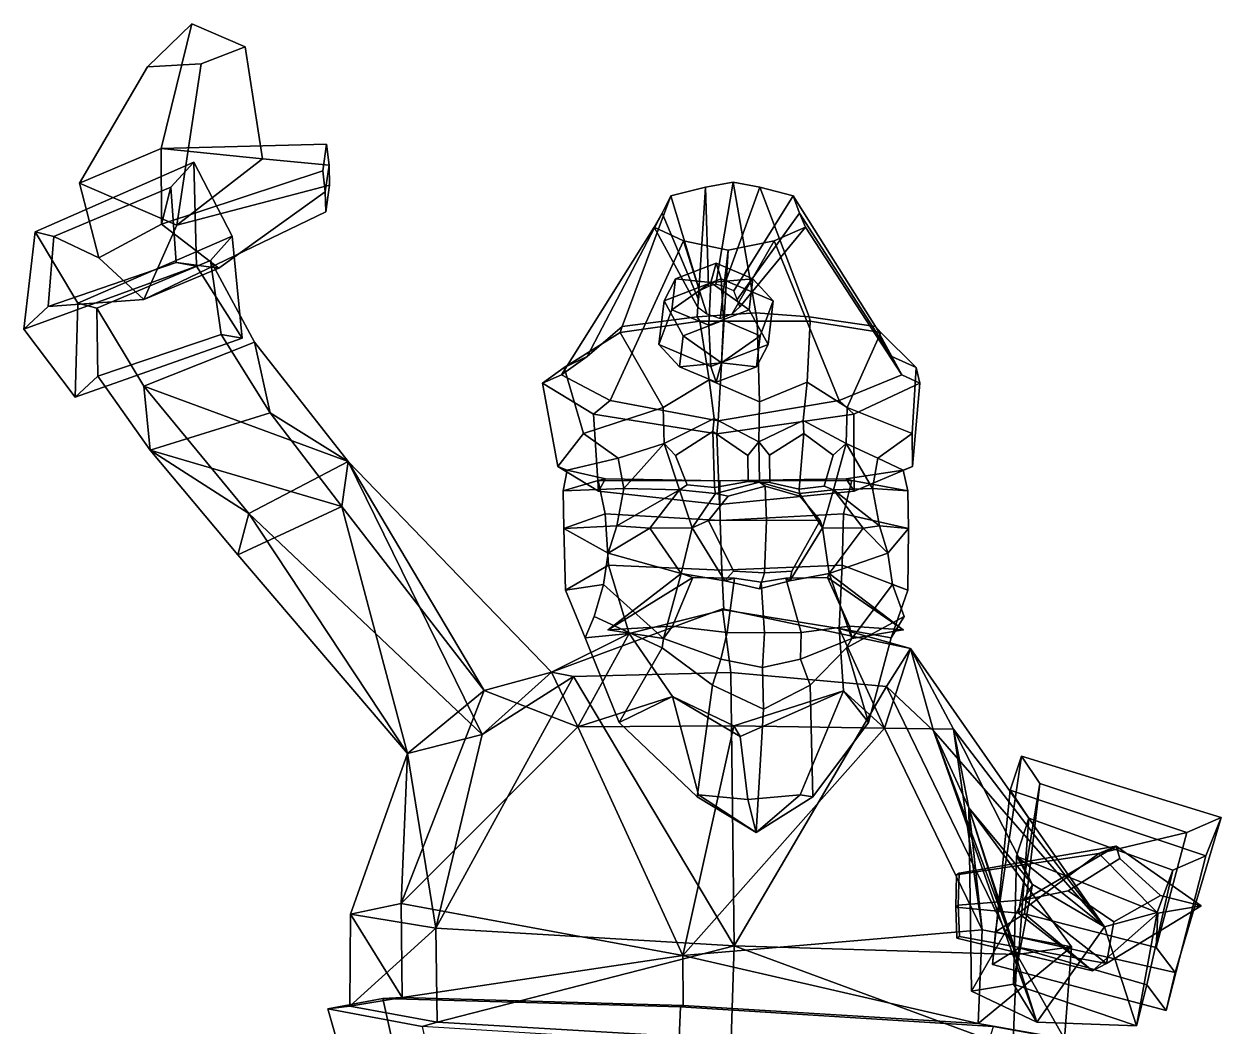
# Model space of a CAD drawing. Extents: x -248 to 171, y -157 to 372.
# Drawn here: x -248 to 170.8, y 21.9 to 372.4 of the extents above; entities that cross this region are included whole.
import ezdxf

# ---------------------------------------------------------------- set-up
doc = ezdxf.new("R2010")
doc.units = 0

msp = doc.modelspace()

# ---------------------------------------------------------------- linework, layer by layer
for p in [(-43.627945, 160.445251, 102.558182), (59.58078, 160.445251, 89.700333)]:
    msp.add_point(p)
for points in [[(-204.73555, 357.353241, 104.218941), (-189.294373, 372.354248, 100.741158), (-199.950897, 328.821533, 48.185184), (-228.523682, 316.669342, 67.036842)], [(-185.970566, 358.460968, 118.14547), (-170.656921, 364.397156, 107.925957), (-189.294373, 372.354248, 100.741158), (-204.73555, 357.353241, 104.218941)], [(-170.656921, 364.397156, 107.925957), (-164.534897, 325.145966, 70.205498), (-199.950897, 328.821533, 48.185184), (-189.294373, 372.354248, 100.741158)], [(-185.970566, 358.460968, 118.14547), (-194.56218, 302.001587, 79.4506), (-164.534897, 325.145966, 70.205498), (-170.656921, 364.397156, 107.925957)], [(-185.970566, 358.460968, 118.14547), (-204.73555, 357.353241, 104.218941), (-228.523682, 316.669342, 67.036842), (-194.56218, 302.001587, 79.4506)], [(-228.523682, 316.669342, 67.036842), (-199.950897, 328.821533, 48.185184), (-199.923737, 302.374084, 24.114365), (-221.786011, 290.536804, 33.451717)], [(-142.128525, 330.26178, 61.031433), (-143.401443, 320.984955, 52.099331), (-199.923737, 302.374084, 24.114365), (-199.950897, 328.821533, 48.185184)], [(-141.248901, 322.969055, 69.710846), (-142.128525, 330.26178, 61.031433), (-199.950897, 328.821533, 48.185184), (-164.534897, 325.145966, 70.205498)], [(-141.248901, 322.969055, 69.710846), (-142.647369, 313.684967, 60.77774), (-143.401443, 320.984955, 52.099331), (-142.128525, 330.26178, 61.031433)], [(-244.066788, 299.637207, 1.768882), (-188.571045, 324.062897, 15.478699), (-175.12912, 298.11264, 1.501484), (-229.085022, 274.672058, -14.020477)], [(-244.066788, 299.637207, 1.768882), (-237.573471, 298.027679, 10.988153), (-196.63829, 315.238159, 21.985247), (-188.571045, 324.062897, 15.478699)], [(-187.568115, 287.616852, 78.694176), (-188.571045, 324.062897, 15.478699), (-196.63829, 315.238159, 21.985247), (-194.771454, 288.921356, 69.264885)], [(-141.152649, 316.003571, 78.202805), (-141.248901, 322.969055, 69.710846), (-164.534897, 325.145966, 70.205498), (-194.56218, 302.001587, 79.4506)], [(-171.663254, 262.455292, 64.161652), (-175.12912, 298.11264, 1.501484), (-188.571045, 324.062897, 15.478699), (-187.568115, 287.616852, 78.694176)], [(-141.152649, 316.003571, 78.202805), (-142.440842, 306.698883, 69.244431), (-142.647369, 313.684967, 60.77774), (-141.248901, 322.969055, 69.710846)], [(-142.647369, 313.684967, 60.77774), (-179.861862, 286.906189, 43.371708), (-199.923737, 302.374084, 24.114365), (-143.401443, 320.984955, 52.099331)], [(-221.786011, 290.536804, 33.451717), (-199.923737, 302.374084, 24.114365), (-196.63829, 315.238159, 21.985247), (-237.573471, 298.027679, 10.988153)], [(-194.56218, 302.001587, 79.4506), (-228.523682, 316.669342, 67.036842), (-221.786011, 290.536804, 33.451717), (-206.004242, 276.008728, 51.280594)], [(-141.152649, 316.003571, 78.202805), (-194.56218, 302.001587, 79.4506), (-206.004242, 276.008728, 51.280594), (-142.440842, 306.698883, 69.244431)], [(-179.861862, 286.906189, 43.371708), (-194.771454, 288.921356, 69.264885), (-196.63829, 315.238159, 21.985247), (-199.923737, 302.374084, 24.114365)], [(-38.753197, 266.50766, 85.461052), (-12.536585, 269.91687, 94.805397), (-9.639016, 315.245667, 36.092365), (-21.690586, 312.295532, 35.859695)], [(-8.550726, 280.535522, -10.817998), (-11.672257, 279.038422, -8.85307), (-21.690586, 312.295532, 35.859695), (-9.639016, 315.245667, 36.092365)], [(8.003612, 271.273529, 99.613228), (0.037795, 316.967377, 35.898819), (-9.639016, 315.245667, 36.092365), (-12.536585, 269.91687, 94.805397)], [(-5.988816, 281.40921, -12.056941), (-8.550726, 280.535522, -10.817998), (-9.639016, 315.245667, 36.092365), (0.037795, 316.967377, 35.898819)], [(-5.988816, 281.40921, -12.056941), (0.037795, 316.967377, 35.898819), (9.466308, 315.245667, 33.712208), (-3.201236, 280.535522, -11.484441)], [(-3.201236, 280.535522, -11.484441), (9.466308, 315.245667, 33.712208), (21.092417, 312.295532, 30.529753), (0.306984, 279.038422, -10.345452)], [(8.003612, 271.273529, 99.613228), (26.736343, 269.91687, 89.912735), (9.466308, 315.245667, 33.712208), (0.037795, 316.967377, 35.898819)], [(49.85894, 266.50766, 74.421661), (21.092417, 312.295532, 30.529753), (9.466308, 315.245667, 33.712208), (26.736343, 269.91687, 89.912735)], [(-142.440842, 306.698883, 69.244431), (-206.004242, 276.008728, 51.280594), (-179.861862, 286.906189, 43.371708), (-142.647369, 313.684967, 60.77774)], [(-50.970192, 256.073761, 60.524845), (-38.753197, 266.50766, 85.461052), (-21.690586, 312.295532, 35.859695), (-24.786819, 306.219208, 32.67384)], [(-11.672257, 279.038422, -8.85307), (-12.018293, 275.954956, -5.563813), (-24.786819, 306.219208, 32.67384), (-21.690586, 312.295532, 35.859695)], [(0.306984, 279.038422, -10.345452), (21.092417, 312.295532, 30.529753), (23.31234, 306.219208, 26.681604), (1.449471, 275.954956, -7.241635)], [(55.584305, 256.073761, 47.250175), (23.31234, 306.219208, 26.681604), (21.092417, 312.295532, 30.529753), (49.85894, 266.50766, 74.421661)], [(-59.947384, 249.610565, 39.183033), (-50.970192, 256.073761, 60.524845), (-24.786819, 306.219208, 32.67384), (-27.573797, 301.31781, 30.140049)], [(-12.018293, 275.954956, -5.563813), (-12.37846, 273.467682, -2.90046), (-27.573797, 301.31781, 30.140049), (-24.786819, 306.219208, 32.67384)], [(1.449471, 275.954956, -7.241635), (23.31234, 306.219208, 26.681604), (25.392458, 301.31781, 23.541466), (2.452092, 273.467682, -4.74806)], [(59.050797, 249.610565, 24.358116), (25.392458, 301.31781, 23.541466), (23.31234, 306.219208, 26.681604), (55.584305, 256.073761, 47.250175)], [(-230.059464, 241.831543, 39.487709), (-247.983871, 265.569672, 56.306511), (-244.066788, 299.637207, 1.768882), (-229.085022, 274.672058, -14.020477)], [(-247.983871, 265.569672, 56.306511), (-239.486847, 273.492859, 51.729378), (-237.573471, 298.027679, 10.988153), (-244.066788, 299.637207, 1.768882)], [(-206.004242, 276.008728, 51.280594), (-221.786011, 290.536804, 33.451717), (-237.573471, 298.027679, 10.988153), (-239.486847, 273.492859, 51.729378)], [(-229.085022, 274.672058, -14.020477), (-175.12912, 298.11264, 1.501484), (-182.781235, 289.679779, 7.776428), (-222.520981, 273.012329, -4.646526)], [(-171.663254, 262.455292, 64.161652), (-179.019653, 263.757233, 54.582359), (-182.781235, 289.679779, 7.776428), (-175.12912, 298.11264, 1.501484)], [(-42.94482, 240.718079, 17.215256), (-59.947384, 249.610565, 39.183033), (-27.573797, 301.31781, 30.140049), (-17.283842, 296.52655, 26.041883)], [(-12.37846, 273.467682, -2.90046), (-9.086527, 271.036346, -0.750926), (-17.283842, 296.52655, 26.041883), (-27.573797, 301.31781, 30.140049)], [(2.452092, 273.467682, -4.74806), (25.392458, 301.31781, 23.541466), (14.411516, 296.52655, 22.093248), (-0.211826, 271.036346, -1.856542)], [(37.178047, 240.718048, 7.233465), (14.411516, 296.52655, 22.093248), (25.392458, 301.31781, 23.541466), (59.050797, 249.610565, 24.358116)], [(-5.12761, 233.569946, -5.789823), (-42.94482, 240.718079, 17.215256), (-17.283842, 296.52655, 26.041883), (-1.668917, 293.298737, 22.199282)], [(-9.086527, 271.036346, -0.750926), (-4.437634, 269.398346, 0.394302), (-1.668917, 293.298737, 22.199282), (-17.283842, 296.52655, 26.041883)], [(-5.12761, 233.569946, -5.789823), (-1.668917, 293.298737, 22.199282), (14.411516, 296.52655, 22.093248), (37.178047, 240.718048, 7.233465)], [(-0.211826, 271.036346, -1.856542), (14.411516, 296.52655, 22.093248), (-1.668917, 293.298737, 22.199282), (-4.437634, 269.398346, 0.394302)], [(-222.520981, 273.012329, -4.646526), (-182.781235, 289.679779, 7.776428), (-167.298584, 261.122955, -8.099341), (-206.105011, 245.730957, -21.697428)], [(-167.298584, 261.122955, -8.099341), (-182.781235, 289.679779, 7.776428), (-179.019653, 263.757233, 54.582359), (-161.841019, 236.313599, 38.569862)], [(-247.983871, 265.569672, 56.306511), (-187.568115, 287.616852, 78.694176), (-194.771454, 288.921356, 69.264885), (-239.486847, 273.492859, 51.729378)], [(-230.059464, 241.831543, 39.487709), (-171.663254, 262.455292, 64.161652), (-187.568115, 287.616852, 78.694176), (-247.983871, 265.569672, 56.306511)], [(-206.004242, 276.008728, 51.280594), (-239.486847, 273.492859, 51.729378), (-194.771454, 288.921356, 69.264885), (-179.861862, 286.906189, 43.371708)], [(-4.071991, 283.214386, 3.24848), (-5.89822, 288.687225, -11.410515), (-20.037205, 283.267487, -14.821111), (-24.067554, 275.549744, -1.574817)], [(-5.89822, 288.687225, -11.410515), (-7.705925, 281.974426, -25.920824), (-20.037205, 283.267487, -14.821111)], [(-5.89822, 288.687225, -11.410515), (6.971819, 283.267487, -18.185911), (-7.705925, 281.974426, -25.920824)], [(-4.071991, 283.214386, 3.24848), (14.128965, 275.549744, -6.333361), (6.971819, 283.267487, -18.185911), (-5.89822, 288.687225, -11.410515)], [(-24.067554, 275.549744, -1.574817), (-20.037205, 283.267487, -14.821111), (-21.306185, 272.428009, -25.007099), (-25.862169, 260.220337, -15.980035)], [(-4.071991, 283.214386, 3.24848), (-24.067554, 275.549744, -1.574817), (-17.436003, 263.342102, 6.058545), (-3.297016, 268.761871, 9.46914)], [(-20.037205, 283.267487, -14.821111), (-7.705925, 281.974426, -25.920824), (-21.306185, 272.428009, -25.007099)], [(-7.705925, 281.974426, -25.920824), (-8.436182, 267.008209, -31.782534), (-21.306185, 272.428009, -25.007099)], [(-7.705925, 281.974426, -25.920824), (5.702841, 272.428009, -28.371901), (-8.436182, 267.008209, -31.782534)], [(6.971819, 283.267487, -18.185911), (5.702841, 272.428009, -28.371901), (-7.705925, 281.974426, -25.920824)], [(-4.071991, 283.214386, 3.24848), (-3.297016, 268.761871, 9.46914), (9.573021, 263.342102, 2.693743), (14.128965, 275.549744, -6.333361)], [(14.128965, 275.549744, -6.333361), (12.334352, 260.220337, -20.738579), (5.702841, 272.428009, -28.371901), (6.971819, 283.267487, -18.185911)], [(-230.059464, 241.831543, 39.487709), (-229.085022, 274.672058, -14.020477), (-222.520981, 273.012329, -4.646526), (-222.184158, 249.165222, 35.261684)], [(-203.812332, 223.334473, 17.77643), (-222.184158, 249.165222, 35.261684), (-222.520981, 273.012329, -4.646526), (-206.105011, 245.730957, -21.697428)], [(-24.067554, 275.549744, -1.574817), (-25.862169, 260.220337, -15.980035), (-18.704981, 252.502625, -4.127444), (-17.436003, 263.342102, 6.058545)], [(-21.306185, 272.428009, -25.007099), (-8.436182, 267.008209, -31.782534), (-7.66121, 252.555664, -25.561893), (-25.862169, 260.220337, -15.980035)], [(5.702841, 272.428009, -28.371901), (12.334352, 260.220337, -20.738579), (-7.66121, 252.555664, -25.561893), (-8.436182, 267.008209, -31.782534)], [(14.128965, 275.549744, -6.333361), (9.573021, 263.342102, 2.693743), (8.304042, 252.502625, -7.492245), (12.334352, 260.220337, -20.738579)], [(-11.511675, 268.360443, 99.888367), (-12.536585, 269.91687, 94.805397), (-38.753197, 266.50766, 85.461052), (-39.37553, 264.492981, 90.514977)], [(-8.293464, 247.871246, 106.65638), (-11.511675, 268.360443, 99.888367), (-39.37553, 264.492981, 90.514977), (-24.339209, 238.165771, 98.713646)], [(-3.297016, 268.761871, 9.46914), (-17.436003, 263.342102, 6.058545), (-4.027276, 253.795685, 3.60748)], [(8.500664, 268.46637, 103.60302), (8.003612, 271.273529, 99.613228), (-12.536585, 269.91687, 94.805397), (-11.511675, 268.360443, 99.888367)], [(9.278326, 240.207489, 109.845245), (8.500664, 268.46637, 103.60302), (-11.511675, 268.360443, 99.888367), (-8.293464, 247.871246, 106.65638)], [(-3.297016, 268.761871, 9.46914), (-4.027276, 253.795685, 3.60748), (9.573021, 263.342102, 2.693743)], [(8.500664, 268.46637, 103.60302), (26.989889, 268.360443, 95.091805), (26.736343, 269.91687, 89.912735), (8.003612, 271.273529, 99.613228)], [(9.278326, 240.207489, 109.845245), (25.953621, 247.084351, 102.572327), (26.989889, 268.360443, 95.091805), (8.500664, 268.46637, 103.60302)], [(25.953621, 247.084351, 102.572327), (40.00246, 238.165771, 90.697899), (51.702251, 264.49295, 79.168411), (26.989889, 268.360443, 95.091805)], [(26.989889, 268.360443, 95.091805), (51.702251, 264.49295, 79.168411), (49.85894, 266.50766, 74.421661), (26.736343, 269.91687, 89.912735)], [(-39.37553, 264.492981, 90.514977), (-38.753197, 266.50766, 85.461052), (-50.970192, 256.073761, 60.524845), (-58.963142, 252.25177, 63.493843)], [(-24.339209, 238.165771, 98.713646), (-39.37553, 264.492981, 90.514977), (-58.963142, 252.25177, 63.493843), (-52.257172, 229.086914, 84.58551)], [(40.00246, 238.165771, 90.697899), (62.735329, 229.086914, 70.259621), (64.061394, 252.25177, 48.167316), (51.702251, 264.49295, 79.168411)], [(51.702251, 264.49295, 79.168411), (64.061394, 252.25177, 48.167316), (55.584305, 256.073761, 47.250175), (49.85894, 266.50766, 74.421661)], [(-230.059464, 241.831543, 39.487709), (-222.184158, 249.165222, 35.261684), (-179.019653, 263.757233, 54.582359), (-171.663254, 262.455292, 64.161652)], [(-161.841019, 236.313599, 38.569862), (-179.019653, 263.757233, 54.582359), (-222.184158, 249.165222, 35.261684), (-203.812332, 223.334473, 17.77643)], [(-206.105011, 245.730957, -21.697428), (-167.298584, 261.122955, -8.099341), (-134.559235, 219.372986, -13.736801)], [(-161.841019, 236.313599, 38.569862), (-134.559235, 219.372986, -13.736801), (-167.298584, 261.122955, -8.099341)], [(-18.704981, 252.502625, -4.127444), (-25.862169, 260.220337, -15.980035), (-7.66121, 252.555664, -25.561893), (-5.834978, 247.082825, -10.902878)], [(-17.436003, 263.342102, 6.058545), (-18.704981, 252.502625, -4.127444), (-4.027276, 253.795685, 3.60748)], [(8.304042, 252.502625, -7.492245), (-5.834978, 247.082825, -10.902878), (-7.66121, 252.555664, -25.561893), (12.334352, 260.220337, -20.738579)], [(9.573021, 263.342102, 2.693743), (-4.027276, 253.795685, 3.60748), (8.304042, 252.502625, -7.492245)], [(-58.963142, 252.25177, 63.493843), (-50.970192, 256.073761, 60.524845), (-59.947384, 249.610565, 39.183033), (-66.578705, 246.687073, 38.972557)], [(64.061394, 252.25177, 48.167316), (65.42778, 246.687073, 22.527052), (59.050797, 249.610565, 24.358116), (55.584305, 256.073761, 47.250175)], [(-52.257172, 229.086914, 84.58551), (-58.963142, 252.25177, 63.493843), (-66.578705, 246.687073, 38.972557), (-61.252281, 217.544006, 49.376778)], [(-4.027276, 253.795685, 3.60748), (-18.704981, 252.502625, -4.127444), (-5.834978, 247.082825, -10.902878)], [(-4.027276, 253.795685, 3.60748), (-5.834978, 247.082825, -10.902878), (8.304042, 252.502625, -7.492245)], [(62.735329, 229.086914, 70.259621), (62.816883, 217.544006, 33.920113), (65.42778, 246.687073, 22.527052), (64.061394, 252.25177, 48.167316)], [(-66.578705, 246.687073, 38.972557), (-59.947384, 249.610565, 39.183033), (-42.94482, 240.718079, 17.215256), (-48.775341, 235.83429, 15.135768)], [(-8.293464, 247.871246, 106.65638), (-24.339209, 238.165771, 98.713646), (-24.089663, 225.583313, 98.349014), (-6.55393, 234.422668, 107.930374)], [(9.278326, 240.207489, 109.845245), (-8.293464, 247.871246, 106.65638), (-6.55393, 234.422668, 107.930374), (9.095419, 226.224365, 108.377068)], [(9.278326, 240.207489, 109.845245), (9.095419, 226.224365, 108.377068), (24.56201, 233.619324, 104.091095), (25.953621, 247.084351, 102.572327)], [(25.953621, 247.084351, 102.572327), (24.56201, 233.619324, 104.091095), (39.671074, 225.583313, 90.405632), (40.00246, 238.165771, 90.697899)], [(65.42778, 246.687073, 22.527052), (42.320145, 235.83429, 3.786998), (37.178047, 240.718048, 7.233465), (59.050797, 249.610565, 24.358116)], [(-206.105011, 245.730957, -21.697428), (-134.559235, 219.372986, -13.736801), (-169.318939, 201.210815, -27.5198)], [(-203.812332, 223.334473, 17.77643), (-206.105011, 245.730957, -21.697428), (-169.318939, 201.210815, -27.5198)], [(-61.252281, 217.544006, 49.376778), (-66.578705, 246.687073, 38.972557), (-48.775341, 235.83429, 15.135768), (-46.951759, 209.010254, 22.531204)], [(62.816883, 217.544006, 33.920113), (42.366806, 209.010254, 11.403804), (42.320145, 235.83429, 3.786998), (65.42778, 246.687073, 22.527052)], [(-48.775341, 235.83429, 15.135768), (-42.94482, 240.718079, 17.215256), (-5.12761, 233.569946, -5.789823), (-5.575768, 229.025452, -9.387145)], [(42.320145, 235.83429, 3.786998), (-5.575768, 229.025452, -9.387145), (-5.12761, 233.569946, -5.789823), (37.178047, 240.718048, 7.233465)], [(-203.812332, 223.334473, 17.77643), (-136.819122, 203.631775, 33.678204), (-161.841019, 236.313599, 38.569862)], [(-161.841019, 236.313599, 38.569862), (-136.819122, 203.631775, 33.678204), (-134.559235, 219.372986, -13.736801)], [(-40.099125, 220.552612, 83.770477), (-24.089663, 225.583313, 98.349014), (-24.339209, 238.165771, 98.713646), (-52.257172, 229.086914, 84.58551)], [(-46.951759, 209.010254, 22.531204), (-48.775341, 235.83429, 15.135768), (-5.575768, 229.025452, -9.387145), (-4.666132, 204.297943, -2.08557)], [(42.366806, 209.010254, 11.403804), (-4.666132, 204.297943, -2.08557), (-5.575768, 229.025452, -9.387145), (42.320145, 235.83429, 3.786998)], [(50.748936, 220.552612, 72.45253), (62.735329, 229.086914, 70.259621), (40.00246, 238.165771, 90.697899), (39.671074, 225.583313, 90.405632)], [(-7.059566, 229.786133, 105.965485), (-6.55393, 234.422668, 107.930374), (-24.089663, 225.583313, 98.349014), (-20.117498, 221.407135, 97.709641)], [(-7.059566, 229.786133, 105.965485), (5.197222, 221.415924, 106.08596), (9.095419, 226.224365, 108.377068), (-6.55393, 234.422668, 107.930374)], [(24.786894, 229.090759, 101.79615), (24.56201, 233.619324, 104.091095), (9.095419, 226.224365, 108.377068), (12.784267, 221.5354, 105.322334)], [(24.786894, 229.090759, 101.79615), (35.117691, 221.523987, 88.305412), (39.671074, 225.583313, 90.405632), (24.56201, 233.619324, 104.091095)], [(-52.257172, 229.086914, 84.58551), (-61.252281, 217.544006, 49.376778), (-57.964649, 216.353729, 49.027916), (-40.099125, 220.552612, 83.770477)], [(-6.390761, 210.291077, 104.059067), (-7.059566, 229.786133, 105.965485), (-20.117498, 221.407135, 97.709641), (-16.040171, 211.220337, 100.128632)], [(5.197222, 221.415924, 106.08596), (-7.059566, 229.786133, 105.965485), (-6.390761, 210.291077, 104.059067), (5.302767, 212.299561, 106.933159)], [(5.302767, 212.299561, 106.933159), (9.256497, 212.055481, 109.670029), (9.095419, 226.224365, 108.377068), (5.197222, 221.415924, 106.08596)], [(12.914346, 212.03186, 106.366463), (12.784267, 221.5354, 105.322334), (9.095419, 226.224365, 108.377068), (9.256497, 212.055481, 109.670029)], [(12.784267, 221.5354, 105.322334), (12.914346, 212.03186, 106.366463), (23.203266, 209.67804, 99.737778), (24.786894, 229.090759, 101.79615)], [(23.203266, 209.67804, 99.737778), (31.914909, 210.667511, 92.316109), (35.117691, 221.523987, 88.305412), (24.786894, 229.090759, 101.79615)], [(62.735329, 229.086914, 70.259621), (50.748936, 220.552612, 72.45253), (59.544151, 216.353729, 34.388546), (62.816883, 217.544006, 33.920113)], [(-203.812332, 223.334473, 17.77643), (-173.198151, 186.671936, 12.456483), (-136.819122, 203.631775, 33.678204)], [(-203.812332, 223.334473, 17.77643), (-169.318939, 201.210815, -27.5198), (-173.198151, 186.671936, 12.456483)], [(-38.102394, 209.920441, 83.840538), (-24.089663, 225.583313, 98.349014), (-40.099125, 220.552612, 83.770477)], [(-18.731846, 209.380676, 101.474991), (-24.089663, 225.583313, 98.349014), (-38.102394, 209.920441, 83.840538)], [(-16.040171, 211.220337, 100.128632), (-20.117498, 221.407135, 97.709641), (-24.089663, 225.583313, 98.349014), (-18.731846, 209.380676, 101.474991)], [(31.914909, 210.667511, 92.316109), (35.243999, 209.380676, 94.750618), (39.671074, 225.583313, 90.405632), (35.117691, 221.523987, 88.305412)], [(35.243999, 209.380676, 94.750618), (48.830425, 209.920441, 73.010361), (39.671074, 225.583313, 90.405632)], [(48.830425, 209.920441, 73.010361), (50.748936, 220.552612, 72.45253), (39.671074, 225.583313, 90.405632)], [(-87.695709, 123.830902, -31.579414), (-169.318939, 201.210815, -27.5198), (-134.559235, 219.372986, -13.736801)], [(-86.9664, 139.290833, 43.622307), (-134.559235, 219.372986, -13.736801), (-136.819122, 203.631775, 33.678204)], [(-86.9664, 139.290833, 43.622307), (-63.435589, 145.646027, 7.362571), (-134.559235, 219.372986, -13.736801)], [(-87.695709, 123.830902, -31.579414), (-134.559235, 219.372986, -13.736801), (-63.435589, 145.646027, 7.362571)], [(-40.099125, 220.552612, 83.770477), (-57.964649, 216.353729, 49.027916), (-59.357616, 209.066406, 50.015789), (-38.102394, 209.920441, 83.840538)], [(50.748936, 220.552612, 72.45253), (48.830425, 209.920441, 73.010361), (61.136913, 209.066406, 35.004452), (59.544151, 216.353729, 34.388546)], [(-61.252281, 217.544006, 49.376778), (-46.951759, 209.010254, 22.531204), (-44.535656, 213.32135, 21.00597), (-57.964649, 216.353729, 49.027916)], [(-59.357616, 209.066406, 50.015789), (-57.964649, 216.353729, 49.027916), (-44.535656, 213.32135, 21.00597), (-47.181198, 212.7146, 18.475046)], [(62.816883, 217.544006, 33.920113), (59.544151, 216.353729, 34.388546), (39.650333, 213.32135, 10.517991), (42.366806, 209.010254, 11.403804)], [(61.136913, 209.066406, 35.004452), (41.594028, 212.7146, 7.415335), (39.650333, 213.32135, 10.517991), (59.544151, 216.353729, 34.388546)], [(-59.108154, 195.874756, 52.194408), (-59.357616, 209.066406, 50.015789), (-47.181198, 212.7146, 18.475046), (-44.639389, 201.015991, 16.675531)], [(-38.102394, 209.920441, 83.840538), (-59.357616, 209.066406, 50.015789), (-59.108154, 195.874756, 52.194408), (-40.542427, 196.821136, 84.006004)], [(-47.181198, 212.7146, 18.475046), (-44.535656, 213.32135, 21.00597), (-4.555057, 212.609192, -1.193986), (-4.657553, 212.624634, -2.016704)], [(-44.639389, 201.015991, 16.675531), (-47.181198, 212.7146, 18.475046), (-4.657553, 212.624634, -2.016704), (-4.475351, 198.749939, -0.554171)], [(-46.951759, 209.010254, 22.531204), (-4.666132, 204.297943, -2.08557), (-4.555057, 212.609192, -1.193986), (-44.535656, 213.32135, 21.00597)], [(-40.542427, 196.821136, 84.006004), (-18.731846, 209.380676, 101.474991), (-38.102394, 209.920441, 83.840538)], [(-29.084024, 196.028717, 105.979874), (-18.731846, 209.380676, 101.474991), (-40.542427, 196.821136, 84.006004)], [(-29.084024, 196.028717, 105.979874), (-14.189393, 196.185242, 107.182007), (-18.731846, 209.380676, 101.474991)], [(-6.390761, 210.291077, 104.059067), (-16.040171, 211.220337, 100.128632), (-18.731846, 209.380676, 101.474991), (-6.086378, 208.106354, 106.236259)], [(-14.189393, 196.185242, 107.182007), (-6.086378, 208.106354, 106.236259), (-18.731846, 209.380676, 101.474991)], [(11.804377, 198.871643, 128.03157), (11.292271, 210.684204, 123.920937), (-1.668058, 207.246277, 121.995476), (-8.540974, 198.683167, 124.067337)], [(-6.390761, 210.291077, 104.059067), (-6.086378, 208.106354, 106.236259), (9.256497, 212.055481, 109.670029), (5.302767, 212.299561, 106.933159)], [(11.292271, 210.684204, 123.920937), (9.256497, 212.055481, 109.670029), (-6.086378, 208.106354, 106.236259), (-1.668058, 207.246277, 121.995476)], [(42.366806, 209.010254, 11.403804), (39.650333, 213.32135, 10.517991), (-4.555057, 212.609192, -1.193986), (-4.666132, 204.297943, -2.08557)], [(41.594028, 212.7146, 7.415335), (-4.657553, 212.624634, -2.016704), (-4.555057, 212.609192, -1.193986), (39.650333, 213.32135, 10.517991)], [(38.6884, 201.015991, 6.294467), (-4.475351, 198.749939, -0.554171), (-4.657553, 212.624634, -2.016704), (41.594028, 212.7146, 7.415335)], [(11.292271, 210.684204, 123.920937), (23.384026, 207.246277, 118.874458), (23.287907, 208.106354, 102.576782), (9.256497, 212.055481, 109.670029)], [(23.203266, 209.67804, 99.737778), (12.914346, 212.03186, 106.366463), (9.256497, 212.055481, 109.670029), (23.287907, 208.106354, 102.576782)], [(11.804377, 198.871643, 128.03157), (30.555201, 198.683167, 119.196693), (23.384026, 207.246277, 118.874458), (11.292271, 210.684204, 123.920937)], [(23.203266, 209.67804, 99.737778), (23.287907, 208.106354, 102.576782), (35.243999, 209.380676, 94.750618), (31.914909, 210.667511, 92.316109)], [(31.375286, 196.185242, 101.505516), (35.243999, 209.380676, 94.750618), (23.287907, 208.106354, 102.576782)], [(45.519691, 196.028717, 96.685661), (35.243999, 209.380676, 94.750618), (31.375286, 196.185242, 101.505516)], [(51.236477, 196.821136, 72.57209), (48.830425, 209.920441, 73.010361), (35.243999, 209.380676, 94.750618)], [(45.519691, 196.028717, 96.685661), (51.236477, 196.821136, 72.57209), (35.243999, 209.380676, 94.750618)], [(61.429611, 195.874756, 37.177689), (38.6884, 201.015991, 6.294467), (41.594028, 212.7146, 7.415335), (61.136913, 209.066406, 35.004452)], [(48.830425, 209.920441, 73.010361), (51.236477, 196.821136, 72.57209), (61.429611, 195.874756, 37.177689), (61.136913, 209.066406, 35.004452)], [(-8.540974, 198.683167, 124.067337), (-1.668058, 207.246277, 121.995476), (-6.086378, 208.106354, 106.236259), (-14.189393, 196.185242, 107.182007)], [(30.555201, 198.683167, 119.196693), (31.375286, 196.185242, 101.505516), (23.287907, 208.106354, 102.576782), (23.384026, 207.246277, 118.874458)], [(-173.198151, 186.671936, 12.456483), (-113.770325, 117.180969, 4.295387), (-136.819122, 203.631775, 33.678204)], [(-173.198151, 186.671936, 12.456483), (-169.318939, 201.210815, -27.5198), (-113.770325, 117.180969, 4.295387)], [(-113.770325, 117.180969, 4.295387), (-169.318939, 201.210815, -27.5198), (-87.695709, 123.830902, -31.579414)], [(-113.770325, 117.180969, 4.295387), (-86.9664, 139.290833, 43.622307), (-136.819122, 203.631775, 33.678204)], [(-58.503891, 174.32193, 53.515095), (-59.108154, 195.874756, 52.194408), (-44.639389, 201.015991, 16.675531), (-43.49057, 183.031372, 19.484739)], [(-43.49057, 183.031372, 19.484739), (-44.639389, 201.015991, 16.675531), (-4.475351, 198.749939, -0.554171), (-3.925299, 181.394531, 3.861036)], [(38.263947, 183.031372, 9.299676), (-3.925299, 181.394531, 3.861036), (-4.475351, 198.749939, -0.554171), (38.6884, 201.015991, 6.294467)], [(61.167858, 174.32193, 38.606266), (38.263947, 183.031372, 9.299676), (38.6884, 201.015991, 6.294467), (61.429611, 195.874756, 37.177689)], [(-40.542427, 196.821136, 84.006004), (-59.108154, 195.874756, 52.194408), (-43.65258, 187.29718, 83.842438)], [(-43.65258, 187.29718, 83.842438), (-29.084024, 196.028717, 105.979874), (-40.542427, 196.821136, 84.006004)], [(0.215543, 180.930145, 118.122101), (-8.540974, 198.683167, 124.067337), (-14.189393, 196.185242, 107.182007), (-2.813897, 177.597931, 105.533806)], [(11.058229, 180.414154, 122.042313), (11.804377, 198.871643, 128.03157), (-8.540974, 198.683167, 124.067337), (0.215543, 180.930145, 118.122101)], [(11.058229, 180.414154, 122.042313), (20.607655, 180.930145, 115.581627), (30.555201, 198.683167, 119.196693), (11.804377, 198.871643, 128.03157)], [(20.607655, 180.930145, 115.581627), (19.943104, 177.597931, 102.698715), (31.375286, 196.185242, 101.505516), (30.555201, 198.683167, 119.196693)], [(54.211433, 187.29718, 71.650436), (51.236477, 196.821136, 72.57209), (45.519691, 196.028717, 96.685661)], [(51.236477, 196.821136, 72.57209), (54.211433, 187.29718, 71.650436), (61.429611, 195.874756, 37.177689)], [(-45.222496, 176.367493, 84.229637), (-43.65258, 187.29718, 83.842438), (-59.108154, 195.874756, 52.194408), (-58.503891, 174.32193, 53.515095)], [(-18.058941, 180.212128, 101.481514), (-29.084024, 196.028717, 105.979874), (-43.65258, 187.29718, 83.842438)], [(-18.058941, 180.212128, 101.481514), (-14.189393, 196.185242, 107.182007), (-29.084024, 196.028717, 105.979874)], [(-2.813897, 177.597931, 105.533806), (-14.189393, 196.185242, 107.182007), (-18.058941, 180.212128, 101.481514)], [(19.943104, 177.597931, 102.698715), (33.727917, 180.212128, 95.029854), (31.375286, 196.185242, 101.505516)], [(33.727917, 180.212128, 95.029854), (45.519691, 196.028717, 96.685661), (31.375286, 196.185242, 101.505516)], [(33.727917, 180.212128, 95.029854), (54.211433, 187.29718, 71.650436), (45.519691, 196.028717, 96.685661)], [(55.828365, 176.367493, 71.640617), (61.167858, 174.32193, 38.606266), (61.429611, 195.874756, 37.177689), (54.211433, 187.29718, 71.650436)], [(-45.222496, 176.367493, 84.229637), (-24.329475, 157.392792, 108.644913), (-18.058941, 180.212128, 101.481514), (-43.65258, 187.29718, 83.842438)], [(55.828365, 176.367493, 71.640617), (54.211433, 187.29718, 71.650436), (33.727917, 180.212128, 95.029854), (41.56435, 157.392792, 100.435791)], [(-51.713757, 157.7146, 56.827579), (-58.503891, 174.32193, 53.515095), (-43.49057, 183.031372, 19.484739), (-36.245941, 159.207581, 38.210915)], [(-13.979938, 178.806152, 115.08329), (-18.058941, 180.212128, 101.481514), (-43.627945, 160.445251, 102.558182)], [(-43.627945, 160.445251, 102.558182), (-18.058941, 180.212128, 101.481514), (-24.329475, 157.392792, 108.644913)], [(-36.245941, 159.207581, 38.210915), (-43.49057, 183.031372, 19.484739), (-3.925299, 181.394531, 3.861036), (-3.217855, 167.509216, 9.242793)], [(-13.979938, 178.806152, 115.08329), (0.6192, 178.544006, 113.382805), (-2.813897, 177.597931, 105.533806), (-18.058941, 180.212128, 101.481514)], [(37.208176, 160.90033, 25.113026), (-3.217855, 167.509216, 9.242793), (-3.925299, 181.394531, 3.861036), (38.263947, 183.031372, 9.299676)], [(11.058229, 180.414154, 122.042313), (0.215543, 180.930145, 118.122101), (-2.813897, 177.597931, 105.533806), (9.296763, 174.816772, 109.993233)], [(11.058229, 180.414154, 122.042313), (9.296763, 174.816772, 109.993233), (19.943104, 177.597931, 102.698715), (20.607655, 180.930145, 115.581627)], [(33.110844, 178.806152, 109.216667), (33.727917, 180.212128, 95.029854), (19.943104, 177.597931, 102.698715), (18.54073, 178.544006, 111.150124)], [(33.110844, 178.806152, 109.216667), (59.58078, 160.445251, 89.700333), (33.727917, 180.212128, 95.029854)], [(59.58078, 160.445251, 89.700333), (41.56435, 157.392792, 100.435791), (33.727917, 180.212128, 95.029854)], [(55.397999, 157.7146, 43.483486), (37.208176, 160.90033, 25.113026), (38.263947, 183.031372, 9.299676), (61.167858, 174.32193, 38.606266)], [(-51.713757, 157.7146, 56.827579), (-48.523777, 165.112732, 87.84758), (-45.222496, 176.367493, 84.229637), (-58.503891, 174.32193, 53.515095)], [(-45.222496, 176.367493, 84.229637), (-48.523777, 165.112732, 87.84758), (-24.765139, 154.161621, 99.62175), (-24.329475, 157.392792, 108.644913)], [(-21.101612, 161.759949, 118.401024), (-13.979938, 178.806152, 115.08329), (-43.627945, 160.445251, 102.558182)], [(0.6192, 178.544006, 113.382805), (-13.979938, 178.806152, 115.08329), (-21.101612, 161.759949, 118.401024), (-1.955898, 159.577698, 124.752708)], [(9.91994, 177.132843, 114.995415), (9.296763, 174.816772, 109.993233), (-2.813897, 177.597931, 105.533806), (0.6192, 178.544006, 113.382805)], [(-1.955898, 159.577698, 124.752708), (11.019984, 159.374939, 123.825363), (9.91994, 177.132843, 114.995415), (0.6192, 178.544006, 113.382805)], [(9.91994, 177.132843, 114.995415), (18.54073, 178.544006, 111.150124), (19.943104, 177.597931, 102.698715), (9.296763, 174.816772, 109.993233)], [(23.826767, 159.577698, 121.54068), (18.54073, 178.544006, 111.150124), (9.91994, 177.132843, 114.995415), (11.019984, 159.374939, 123.825363)], [(18.54073, 178.544006, 111.150124), (23.826767, 159.577698, 121.54068), (40.828854, 161.759949, 110.685661), (33.110844, 178.806152, 109.216667)], [(40.828854, 161.759949, 110.685661), (59.58078, 160.445251, 89.700333), (33.110844, 178.806152, 109.216667)], [(55.828365, 176.367493, 71.640617), (41.56435, 157.392792, 100.435791), (39.772827, 154.161621, 91.581543), (59.916416, 165.112732, 74.33799)], [(55.397999, 157.7146, 43.483486), (61.167858, 174.32193, 38.606266), (55.828365, 176.367493, 71.640617), (59.916416, 165.112732, 74.33799)], [(-3.611553, 167.78952, 5.375988), (-0.706034, 145.511566, -46.130699), (-55.727524, 144.180756, -39.783623), (-63.435589, 145.646027, 7.362571)], [(-3.611553, 167.78952, 5.375988), (-63.435589, 145.646027, 7.362571), (-36.245941, 159.207581, 38.210915), (-3.217855, 167.509216, 9.242793)], [(-3.611553, 167.78952, 5.375988), (62.101509, 153.921326, -0.967176), (53.745785, 140.60675, -33.350418), (-0.706034, 145.511566, -46.130699)], [(-3.217855, 167.509216, 9.242793), (37.208176, 160.90033, 25.113026), (62.101509, 153.921326, -0.967176), (-3.611553, 167.78952, 5.375988)], [(-24.765139, 154.161621, 99.62175), (-48.523777, 165.112732, 87.84758), (-51.713757, 157.7146, 56.827579), (-39.731846, 128.083923, 71.484207)], [(39.772827, 154.161621, 91.581543), (47.378395, 128.083923, 60.631924), (55.397999, 157.7146, 43.483486), (59.916416, 165.112732, 74.33799)], [(-63.435589, 145.646027, 7.362571), (-54.18634, 126.548096, 61.55278), (-36.245941, 159.207581, 38.210915)], [(-54.18634, 126.548096, 61.55278), (-21.17868, 137.155457, 66.010658), (-36.245941, 159.207581, 38.210915)], [(-39.731846, 128.083923, 71.484207), (-51.713757, 157.7146, 56.827579), (-36.245941, 159.207581, 38.210915), (-21.17868, 137.155457, 66.010658)], [(-24.329475, 157.392792, 108.644913), (-21.101612, 161.759949, 118.401024), (-43.627945, 160.445251, 102.558182)], [(-1.955898, 159.577698, 124.752708), (-21.101612, 161.759949, 118.401024), (-24.329475, 157.392792, 108.644913), (-4.173223, 150.268311, 115.056564)], [(11.019984, 159.374939, 123.825363), (-1.955898, 159.577698, 124.752708), (-4.173223, 150.268311, 115.056564), (10.388836, 147.307251, 118.759201)], [(11.019984, 159.374939, 123.825363), (10.388836, 147.307251, 118.759201), (23.597328, 150.268311, 111.596878), (23.826767, 159.577698, 121.54068)], [(23.826767, 159.577698, 121.54068), (23.597328, 150.268311, 111.596878), (41.56435, 157.392792, 100.435791), (40.828854, 161.759949, 110.685661)], [(47.378395, 128.083923, 60.631924), (38.696339, 139.083801, 51.090023), (37.208176, 160.90033, 25.113026), (55.397999, 157.7146, 43.483486)], [(53.019608, 126.055206, 54.773277), (37.208176, 160.90033, 25.113026), (38.696339, 139.083801, 51.090023)], [(62.101509, 153.921326, -0.967176), (37.208176, 160.90033, 25.113026), (53.019608, 126.055206, 54.773277)], [(41.56435, 157.392792, 100.435791), (59.58078, 160.445251, 89.700333), (40.828854, 161.759949, 110.685661)], [(-7.076755, 141.118958, 117.491631), (-4.173223, 150.268311, 115.056564), (-24.329475, 157.392792, 108.644913), (-24.765139, 154.161621, 99.62175)], [(27.00956, 141.118958, 113.245125), (39.772827, 154.161621, 91.581543), (41.56435, 157.392792, 100.435791), (23.597328, 150.268311, 111.596878)], [(-12.45187, 102.115631, 100.110435), (-7.076755, 141.118958, 117.491631), (-24.765139, 154.161621, 99.62175), (-39.731846, 128.083923, 71.484207)], [(27.955832, 102.115631, 95.076401), (47.378395, 128.083923, 60.631924), (39.772827, 154.161621, 91.581543), (27.00956, 141.118958, 113.245125)], [(77.196518, 125.722717, 51.063976), (62.101509, 153.921326, -0.967176), (53.019608, 126.055206, 54.773277)], [(70.131943, 125.121674, -24.888577), (53.745785, 140.60675, -33.350418), (62.101509, 153.921326, -0.967176)], [(77.196518, 125.722717, 51.063976), (130.038483, 56.619171, -24.434309), (62.101509, 153.921326, -0.967176)], [(70.131943, 125.121674, -24.888577), (62.101509, 153.921326, -0.967176), (130.038483, 56.619171, -24.434309)], [(10.754509, 132.780151, 121.69442), (10.388836, 147.307251, 118.759201), (-4.173223, 150.268311, 115.056564), (-7.076755, 141.118958, 117.491631)], [(10.754509, 132.780151, 121.69442), (27.00956, 141.118958, 113.245125), (23.597328, 150.268311, 111.596878), (10.388836, 147.307251, 118.759201)], [(-103.859894, 56.129181, -75.741508), (-55.727524, 144.180756, -39.783623), (0.483208, 49.921997, -101.659554)], [(-103.859894, 56.129181, -75.741508), (-87.695709, 123.830902, -31.579414), (-55.727524, 144.180756, -39.783623)], [(-87.695709, 123.830902, -31.579414), (-63.435589, 145.646027, 7.362571), (-55.727524, 144.180756, -39.783623)], [(-86.9664, 139.290833, 43.622307), (-54.18634, 126.548096, 61.55278), (-63.435589, 145.646027, 7.362571)], [(0.483208, 49.921997, -101.659554), (-55.727524, 144.180756, -39.783623), (-0.706034, 145.511566, -46.130699)], [(0.483208, 49.921997, -101.659554), (-0.706034, 145.511566, -46.130699), (53.745785, 140.60675, -33.350418)], [(-116.046738, 64.770782, 77.987328), (-86.9664, 139.290833, 43.622307), (-113.770325, 117.180969, 4.295387)], [(-116.046738, 64.770782, 77.987328), (-54.18634, 126.548096, 61.55278), (-86.9664, 139.290833, 43.622307)], [(8.154387, 89.601883, 100.823494), (10.754509, 132.780151, 121.69442), (-7.076755, 141.118958, 117.491631), (-12.45187, 102.115631, 100.110435)], [(2.575551, 123.166626, 56.042713), (0.313999, 126.84964, 65.538223), (38.696339, 139.083801, 51.090023)], [(0.313999, 126.84964, 65.538223), (53.019608, 126.055206, 54.773277), (38.696339, 139.083801, 51.090023)], [(99.368042, 46.890152, -59.111279), (0.483208, 49.921997, -101.659554), (53.745785, 140.60675, -33.350418)], [(23.588884, 102.79126, 79.590065), (5.254531, 101.152618, 77.546623), (2.575551, 123.166626, 56.042713), (38.696339, 139.083801, 51.090023)], [(8.154387, 89.601883, 100.823494), (27.955832, 102.115631, 95.076401), (27.00956, 141.118958, 113.245125), (10.754509, 132.780151, 121.69442)], [(27.955832, 102.115631, 95.076401), (23.588884, 102.79126, 79.590065), (38.696339, 139.083801, 51.090023), (47.378395, 128.083923, 60.631924)], [(99.368042, 46.890152, -59.111279), (53.745785, 140.60675, -33.350418), (70.131943, 125.121674, -24.888577)], [(0.313999, 126.84964, 65.538223), (-21.17868, 137.155457, 66.010658), (-54.18634, 126.548096, 61.55278)], [(-12.45187, 102.115631, 100.110435), (-39.731846, 128.083923, 71.484207), (-21.17868, 137.155457, 66.010658), (-12.018039, 102.79126, 84.026016)], [(-12.018039, 102.79126, 84.026016), (-21.17868, 137.155457, 66.010658), (2.575551, 123.166626, 56.042713), (5.254531, 101.152618, 77.546623)], [(2.575551, 123.166626, 56.042713), (-21.17868, 137.155457, 66.010658), (0.313999, 126.84964, 65.538223)], [(-17.488031, 46.575668, 116.096962), (-54.18634, 126.548096, 61.55278), (-116.046738, 64.770782, 77.987328)], [(-17.488031, 46.575668, 116.096962), (0.313999, 126.84964, 65.538223), (-54.18634, 126.548096, 61.55278)], [(-17.488031, 46.575668, 116.096962), (53.019608, 126.055206, 54.773277), (0.313999, 126.84964, 65.538223)], [(-17.488031, 46.575668, 116.096962), (87.181206, 55.531754, 94.617561), (53.019608, 126.055206, 54.773277)], [(87.181206, 55.531754, 94.617561), (77.196518, 125.722717, 51.063976), (53.019608, 126.055206, 54.773277)], [(87.181206, 55.531754, 94.617561), (82.544617, 98.241577, 12.835516), (77.196518, 125.722717, 51.063976)], [(82.544617, 98.241577, 12.835516), (104.856918, 71.443512, 18.110657), (77.196518, 125.722717, 51.063976)], [(77.196518, 125.722717, 51.063976), (104.856918, 71.443512, 18.110657), (130.038483, 56.619171, -24.434309)], [(-103.859894, 56.129181, -75.741508), (-113.770325, 117.180969, 4.295387), (-87.695709, 123.830902, -31.579414)], [(99.368042, 46.890152, -59.111279), (70.131943, 125.121674, -24.888577), (82.544617, 98.241577, 12.835516)], [(70.131943, 125.121674, -24.888577), (130.038483, 56.619171, -24.434309), (106.366669, 23.231613, -36.482178)], [(82.544617, 98.241577, 12.835516), (70.131943, 125.121674, -24.888577), (106.366669, 23.231613, -36.482178)], [(-116.046738, 64.770782, 77.987328), (-113.770325, 117.180969, 4.295387), (-133.767593, 61.080963, -9.466317)], [(-133.767593, 61.080963, -9.466317), (-113.770325, 117.180969, 4.295387), (-103.859894, 56.129181, -75.741508)], [(90.80484, 43.405243, 78.952042), (91.885963, 54.854507, 111.129692), (100.994499, 116.319702, 83.265572), (96.973648, 104.347961, 52.642521)], [(91.885963, 54.854507, 111.129692), (101.963272, 61.140076, 107.274086), (107.410759, 106.783508, 86.489494), (100.994499, 116.319702, 83.265572)], [(96.973648, 104.347961, 52.642521), (100.994499, 116.319702, 83.265572), (170.755432, 94.89949, 82.947159), (165.388611, 81.384796, 53.998688)], [(100.994499, 116.319702, 83.265572), (107.410759, 106.783508, 86.489494), (158.759079, 89.615021, 86.615028), (170.755432, 94.89949, 82.947159)], [(125.752197, 41.189331, 92.549637), (99.946182, 61.369431, 91.842049), (107.410759, 106.783508, 86.489494), (101.963272, 61.140076, 107.274086)], [(99.946182, 61.369431, 91.842049), (127.987297, 82.277496, 87.529884), (158.759079, 89.615021, 86.615028), (107.410759, 106.783508, 86.489494)], [(8.154387, 89.601883, 100.823494), (-12.45187, 102.115631, 100.110435), (-12.018039, 102.79126, 84.026016)], [(8.154387, 89.601883, 100.823494), (-12.018039, 102.79126, 84.026016), (5.254531, 101.152618, 77.546623)], [(8.154387, 89.601883, 100.823494), (5.254531, 101.152618, 77.546623), (23.588884, 102.79126, 79.590065)], [(8.154387, 89.601883, 100.823494), (23.588884, 102.79126, 79.590065), (27.955832, 102.115631, 95.076401)], [(90.80484, 43.405243, 78.952042), (96.973648, 104.347961, 52.642521), (103.469681, 94.625061, 55.93512), (100.126602, 49.236038, 75.378601)], [(96.973648, 104.347961, 52.642521), (165.388611, 81.384796, 53.998688), (153.893555, 76.404877, 57.478142), (103.469681, 94.625061, 55.93512)], [(87.181206, 55.531754, 94.617561), (118.45002, 49.614807, 11.172759), (82.544617, 98.241577, 12.835516)], [(118.45002, 49.614807, 11.172759), (99.368042, 46.890152, -59.111279), (82.544617, 98.241577, 12.835516)], [(83.408463, 34.109604, -0.594092), (104.856918, 71.443512, 18.110657), (82.544617, 98.241577, 12.835516)], [(83.408463, 34.109604, -0.594092), (82.544617, 98.241577, 12.835516), (106.366669, 23.231613, -36.482178)], [(99.171562, 81.36525, 22.613049), (98.176483, 36.596466, 41.512314), (100.126602, 49.236038, 75.378601), (103.469681, 94.625061, 55.93512)], [(148.457199, 61.644897, 24.923027), (99.171562, 81.36525, 22.613049), (103.469681, 94.625061, 55.93512), (153.893555, 76.404877, 57.478142)], [(154.655289, 40.585327, 108.542206), (170.755432, 94.89949, 82.947159), (158.759079, 89.615021, 86.615028), (148.062866, 49.408981, 105.638458)], [(154.655289, 40.585327, 108.542206), (151.511169, 27.37619, 78.33213), (165.388611, 81.384796, 53.998688), (170.755432, 94.89949, 82.947159)], [(148.661972, 61.369431, 88.535637), (148.062866, 49.408981, 105.638458), (158.759079, 89.615021, 86.615028), (127.987297, 82.277496, 87.529884)], [(79.121017, 75.419189, 140.216034), (134.09024, 84.817474, 120.201416), (127.987297, 82.277496, 87.529884), (78.207146, 74.771332, 127.323906)], [(78.810822, 64.144592, 141.657211), (102.025856, 66.077332, 139.524475), (134.09024, 84.817474, 120.201416), (79.121017, 75.419189, 140.216034)], [(117.217445, 69.203583, 192.064056), (135.297546, 80.462341, 189.124313), (134.09024, 84.817474, 120.201416), (102.025856, 66.077332, 139.524475)], [(163.79335, 63.913025, 120.641922), (148.661972, 61.369431, 88.535637), (127.987297, 82.277496, 87.529884), (134.09024, 84.817474, 120.201416)], [(149.581924, 67.580383, 178.849747), (163.79335, 63.913025, 120.641922), (134.09024, 84.817474, 120.201416), (135.297546, 80.462341, 189.124313)], [(78.019798, 63.495789, 128.738098), (78.207146, 74.771332, 127.323906), (127.987297, 82.277496, 87.529884), (99.946182, 61.369431, 91.842049)], [(98.176483, 36.596466, 41.512314), (99.171562, 81.36525, 22.613049), (104.856918, 71.443512, 18.110657)], [(99.171562, 81.36525, 22.613049), (130.038483, 56.619171, -24.434309), (104.856918, 71.443512, 18.110657)], [(99.171562, 81.36525, 22.613049), (148.457199, 61.644897, 24.923027), (130.038483, 56.619171, -24.434309)], [(133.20842, 58.342178, 192.77327), (149.581924, 67.580383, 178.849747), (135.297546, 80.462341, 189.124313), (117.217445, 69.203583, 192.064056)], [(151.511169, 27.37619, 78.33213), (144.78598, 36.313126, 75.396942), (153.893555, 76.404877, 57.478142), (165.388611, 81.384796, 53.998688)], [(78.810822, 64.144592, 141.657211), (79.121017, 75.419189, 140.216034), (78.207146, 74.771332, 127.323906), (78.019798, 63.495789, 128.738098)], [(144.78598, 36.313126, 75.396942), (141.212219, 22.030975, 42.41608), (148.457199, 61.644897, 24.923027), (153.893555, 76.404877, 57.478142)], [(98.176483, 36.596466, 41.512314), (104.856918, 71.443512, 18.110657), (83.408463, 34.109604, -0.594092)], [(133.20842, 58.342178, 192.77327), (117.217445, 69.203583, 192.064056), (102.025856, 66.077332, 139.524475), (130.73381, 43.737076, 125.398621)], [(133.20842, 58.342178, 192.77327), (130.73381, 43.737076, 125.398621), (163.79335, 63.913025, 120.641922), (149.581924, 67.580383, 178.849747)], [(-115.673286, 31.922684, 66.349312), (-116.046738, 64.770782, 77.987328), (-133.767593, 61.080963, -9.466317)], [(-115.673286, 31.922684, 66.349312), (-17.488031, 46.575668, 116.096962), (-116.046738, 64.770782, 77.987328)], [(79.276398, 53.259811, 143.052017), (78.810822, 64.144592, 141.657211), (78.019798, 63.495789, 128.738098), (78.37114, 52.609955, 130.119614)], [(78.37114, 52.609955, 130.119614), (78.019798, 63.495789, 128.738098), (99.946182, 61.369431, 91.842049), (125.752197, 41.189331, 92.549637)], [(79.276398, 53.259811, 143.052017), (130.73381, 43.737076, 125.398621), (102.025856, 66.077332, 139.524475), (78.810822, 64.144592, 141.657211)], [(130.73381, 43.737076, 125.398621), (125.752197, 41.189331, 92.549637), (148.661972, 61.369431, 88.535637), (163.79335, 63.913025, 120.641922)], [(-115.673286, 31.922684, 66.349312), (-133.767593, 61.080963, -9.466317), (-134.014862, 28.813156, -10.593287)], [(-134.014862, 28.813156, -10.593287), (-133.767593, 61.080963, -9.466317), (-103.859894, 56.129181, -75.741508)], [(91.885963, 54.854507, 111.129692), (154.655289, 40.585327, 108.542206), (148.062866, 49.408981, 105.638458), (101.963272, 61.140076, 107.274086)], [(125.752197, 41.189331, 92.549637), (101.963272, 61.140076, 107.274086), (148.062866, 49.408981, 105.638458), (148.661972, 61.369431, 88.535637)], [(141.212219, 22.030975, 42.41608), (130.038483, 56.619171, -24.434309), (148.457199, 61.644897, 24.923027)], [(-134.014862, 28.813156, -10.593287), (-103.859894, 56.129181, -75.741508), (-103.458992, 23.261612, -87.725807)], [(-103.458992, 23.261612, -87.725807), (-103.859894, 56.129181, -75.741508), (0.483208, 49.921997, -101.659554)], [(85.741684, 22.766083, 82.831184), (87.181206, 55.531754, 94.617561), (-17.488031, 46.575668, 116.096962)], [(85.741684, 22.766083, 82.831184), (118.45002, 49.614807, 11.172759), (87.181206, 55.531754, 94.617561)], [(90.80484, 43.405243, 78.952042), (151.511169, 27.37619, 78.33213), (154.655289, 40.585327, 108.542206), (91.885963, 54.854507, 111.129692)], [(141.212219, 22.030975, 42.41608), (106.366669, 23.231613, -36.482178), (130.038483, 56.619171, -24.434309)], [(79.276398, 53.259811, 143.052017), (78.37114, 52.609955, 130.119614), (125.752197, 41.189331, 92.549637), (130.73381, 43.737076, 125.398621)], [(-115.673286, 31.922684, 66.349312), (-17.345366, 29.08725, 104.637741), (-17.488031, 46.575668, 116.096962)], [(-103.458992, 23.261612, -87.725807), (0.483208, 49.921997, -101.659554), (-0.653217, 17.254013, -109.530128)], [(85.741684, 22.766083, 82.831184), (-17.488031, 46.575668, 116.096962), (-17.345366, 29.08725, 104.637741)], [(97.955978, 14.105011, -71.243935), (-0.653217, 17.254013, -109.530128), (0.483208, 49.921997, -101.659554)], [(97.955978, 14.105011, -71.243935), (0.483208, 49.921997, -101.659554), (99.368042, 46.890152, -59.111279)], [(85.741684, 22.766083, 82.831184), (115.967461, 17.448624, 9.862873), (118.45002, 49.614807, 11.172759)], [(90.80484, 43.405243, 78.952042), (100.126602, 49.236038, 75.378601), (144.78598, 36.313126, 75.396942), (151.511169, 27.37619, 78.33213)], [(115.967461, 17.448624, 9.862873), (97.955978, 14.105011, -71.243935), (99.368042, 46.890152, -59.111279)], [(98.176483, 36.596466, 41.512314), (141.212219, 22.030975, 42.41608), (144.78598, 36.313126, 75.396942), (100.126602, 49.236038, 75.378601)], [(115.967461, 17.448624, 9.862873), (99.368042, 46.890152, -59.111279), (118.45002, 49.614807, 11.172759)], [(98.176483, 36.596466, 41.512314), (83.408463, 34.109604, -0.594092), (106.366669, 23.231613, -36.482178)], [(98.176483, 36.596466, 41.512314), (106.366669, 23.231613, -36.482178), (141.212219, 22.030975, 42.41608)], [(-141.655991, 27.98584, -11.276216), (-122.461021, 31.498016, 74.181503), (-115.673286, 31.922684, 66.349312), (-134.014862, 28.813156, -10.593287)], [(-122.461021, 31.498016, 74.181503), (-141.655991, 27.98584, -11.276216), (-126.119316, -26.717171, -12.654885), (-110.289856, -23.052002, 72.527428)], [(-18.368868, 28.595673, 116.872246), (-17.345366, 29.08725, 104.637741), (-115.673286, 31.922684, 66.349312), (-122.461021, 31.498016, 74.181503)], [(-20.626938, -26.262238, 113.99012), (-18.368868, 28.595673, 116.872246), (-122.461021, 31.498016, 74.181503), (-110.289856, -23.052002, 72.527428)], [(-108.658875, 21.710999, -99.923386), (-141.655991, 27.98584, -11.276216), (-134.014862, 28.813156, -10.593287), (-103.458992, 23.261612, -87.725807)], [(-126.119316, -26.717171, -12.654885), (-141.655991, 27.98584, -11.276216), (-108.658875, 21.710999, -99.923386), (-96.487709, -32.839005, -101.577454)], [(-20.626938, -26.262238, 113.99012), (74.494431, -31.452553, 87.648407), (91.102531, 21.789124, 91.657494), (-18.368868, 28.595673, 116.872246)], [(-18.368868, 28.595673, 116.872246), (91.102531, 21.789124, 91.657494), (85.741684, 22.766083, 82.831184), (-17.345366, 29.08725, 104.637741)], [(-108.658875, 21.710999, -99.923386), (-103.458992, 23.261612, -87.725807), (-0.653217, 17.254013, -109.530128), (0.808383, 14.997543, -125.134048)], [(123.512047, 15.930939, 10.422599), (115.967461, 17.448624, 9.862873), (85.741684, 22.766083, 82.831184), (91.102531, 21.789124, 91.657494)]]:
    msp.add_3dface(points)

doc.saveas('drawing.dxf')
